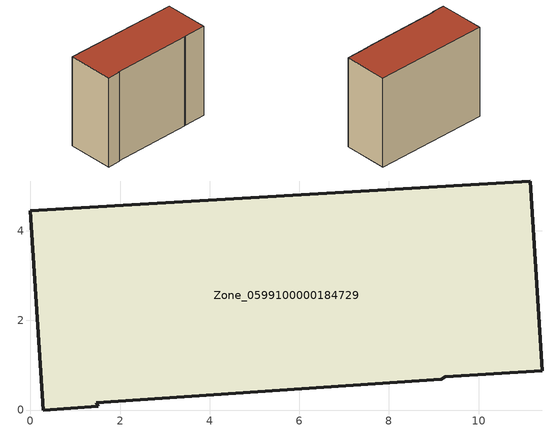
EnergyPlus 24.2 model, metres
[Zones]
Zone_0599100000184729
 floor ground (C_G): 0,4.44 11.15,5.11 11.42,0.88 9.26,0.74 9.17,0.69 1.47,0.16 1.51,0.08 0.29,0 z0
 wall outside (C_F): 0.29,0 1.51,0.08 1.47,0.16 9.17,0.69 9.26,0.74 11.42,0.88 11.15,5.11 0,4.44 0.29,0 z0:8.99
 roof outside (C_R): 11.15,5.11 0,4.44 0.29,0 1.51,0.08 1.47,0.16 9.17,0.69 9.26,0.74 11.42,0.88 z8.99
[BUILDING]
Pand.0599100000184729: North Axis=0; Terrain=City; Loads Convergence Tolerance Value=0.04; Temperature Convergence Tolerance Value=0.4; Solar Distribution=FullExterior; Maximum Number of Warmup Days=25; Minimum Number of Warmup Days=1
[Site:Location]
Rotterdam.The.Hague.AP_ZH_NLD Design_Conditions: Latitude=51.96; Longitude=4.45; Time Zone=1; Elevation=-4.5
[SITE:GROUNDTEMPERATURE:BUILDINGSURFACE]
18, 18, 18, 18, 18, 18, 18, 18, 18, 18, 18, 18
[MATERIAL] Thermal Absorptance=0.9; Solar Absorptance=0.7; Visible Absorptance=0.7
Name | Roughness | Thickness | Conductivity | Density | Specific Heat
G.TC.1946-1964 | MediumSmooth | 0.15 | 1 | 540 | 1210
F.TC.1946-1964 | Rough | 0.3 | 0.857143 | 1920 | 840
R.TC.1946-1964 | MediumRough | 0.2 | 0.235294 | 1500 | 1000
[CONSTRUCTION]
C_G: G.TC.1946-1964
C_F: F.TC.1946-1964
C_R: R.TC.1946-1964
[ZONE]
Zone_0599100000184729: Type=1; Multiplier=1; Ceiling Height=Autocalculate; Volume=Autocalculate; Floor Area=autocalculate; Part of Total Floor Area=Yes
[ZONEINFILTRATION:DESIGNFLOWRATE]
Infil_Zone_0599100000184729: Zone or ZoneList or Space or SpaceList=Zone_0599100000184729; Schedule=AlwaysOn; Design Flow Rate Calculation Method=Flow/Area; Flow Rate per Floor Area=0.003; Constant Term Coefficient=1; Temperature Term Coefficient=0; Velocity Term Coefficient=0; Velocity Squared Term Coefficient=0
[HVACTEMPLATE:ZONE:IDEALLOADSAIRSYSTEM]
Zone_0599100000184729: Maximum Heating Supply Air Temperature=50; Minimum Cooling Supply Air Temperature=13; Maximum Heating Supply Air Humidity Ratio=0.0156; Minimum Cooling Supply Air Humidity Ratio=0.0077; Heating Limit=NoLimit; Cooling Limit=NoLimit; Dehumidification Control Type=ConstantSensibleHeatRatio; Cooling Sensible Heat Ratio=0.7; Dehumidification Setpoint=60; Humidification Control Type=None; Humidification Setpoint=30; Outdoor Air Method=None; Outdoor Air Flow Rate per Person=0.00944; Outdoor Air Flow Rate per Zone Floor Area=0; Outdoor Air Flow Rate per Zone=0; Demand Controlled Ventilation Type=None; Outdoor Air Economizer Type=NoEconomizer; Heat Recovery Type=None; Sensible Heat Recovery Effectiveness=0.7; Latent Heat Recovery Effectiveness=0.65
[ZONECONTROL:THERMOSTAT]
ThermostatControl_Zone_0599100000184729: Zone or ZoneList=Zone_0599100000184729; Control Type Schedule=DualSetpointControlType; Control 1=Thermostat_Zone_0599100000184729; Temperature Difference Between Cutout And Setpoint=0
[THERMOSTATSETPOINT:DUALSETPOINT]
Thermostat_Zone_0599100000184729: Heating Setpoint Temperature Schedule=HeatingSetpoint_Zone_0599100000184729; Cooling Setpoint Temperature Schedule=CoolingSetpoint_Zone_0599100000184729
[SCHEDULE:COMPACT]
HeatingSetpoint_Zone_0599100000184729: Through: 12/31, For: AllDays, Until: 24:00, 21
CoolingSetpoint_Zone_0599100000184729: Through: 12/31, For: AllDays, Until: 24:00, 24
DualSetpointControlType: Through: 12/31, For: AllDays, Until: 24:00, 4
AlwaysOn: Through: 12/31, For: AllDays, Until: 24:00, 1
